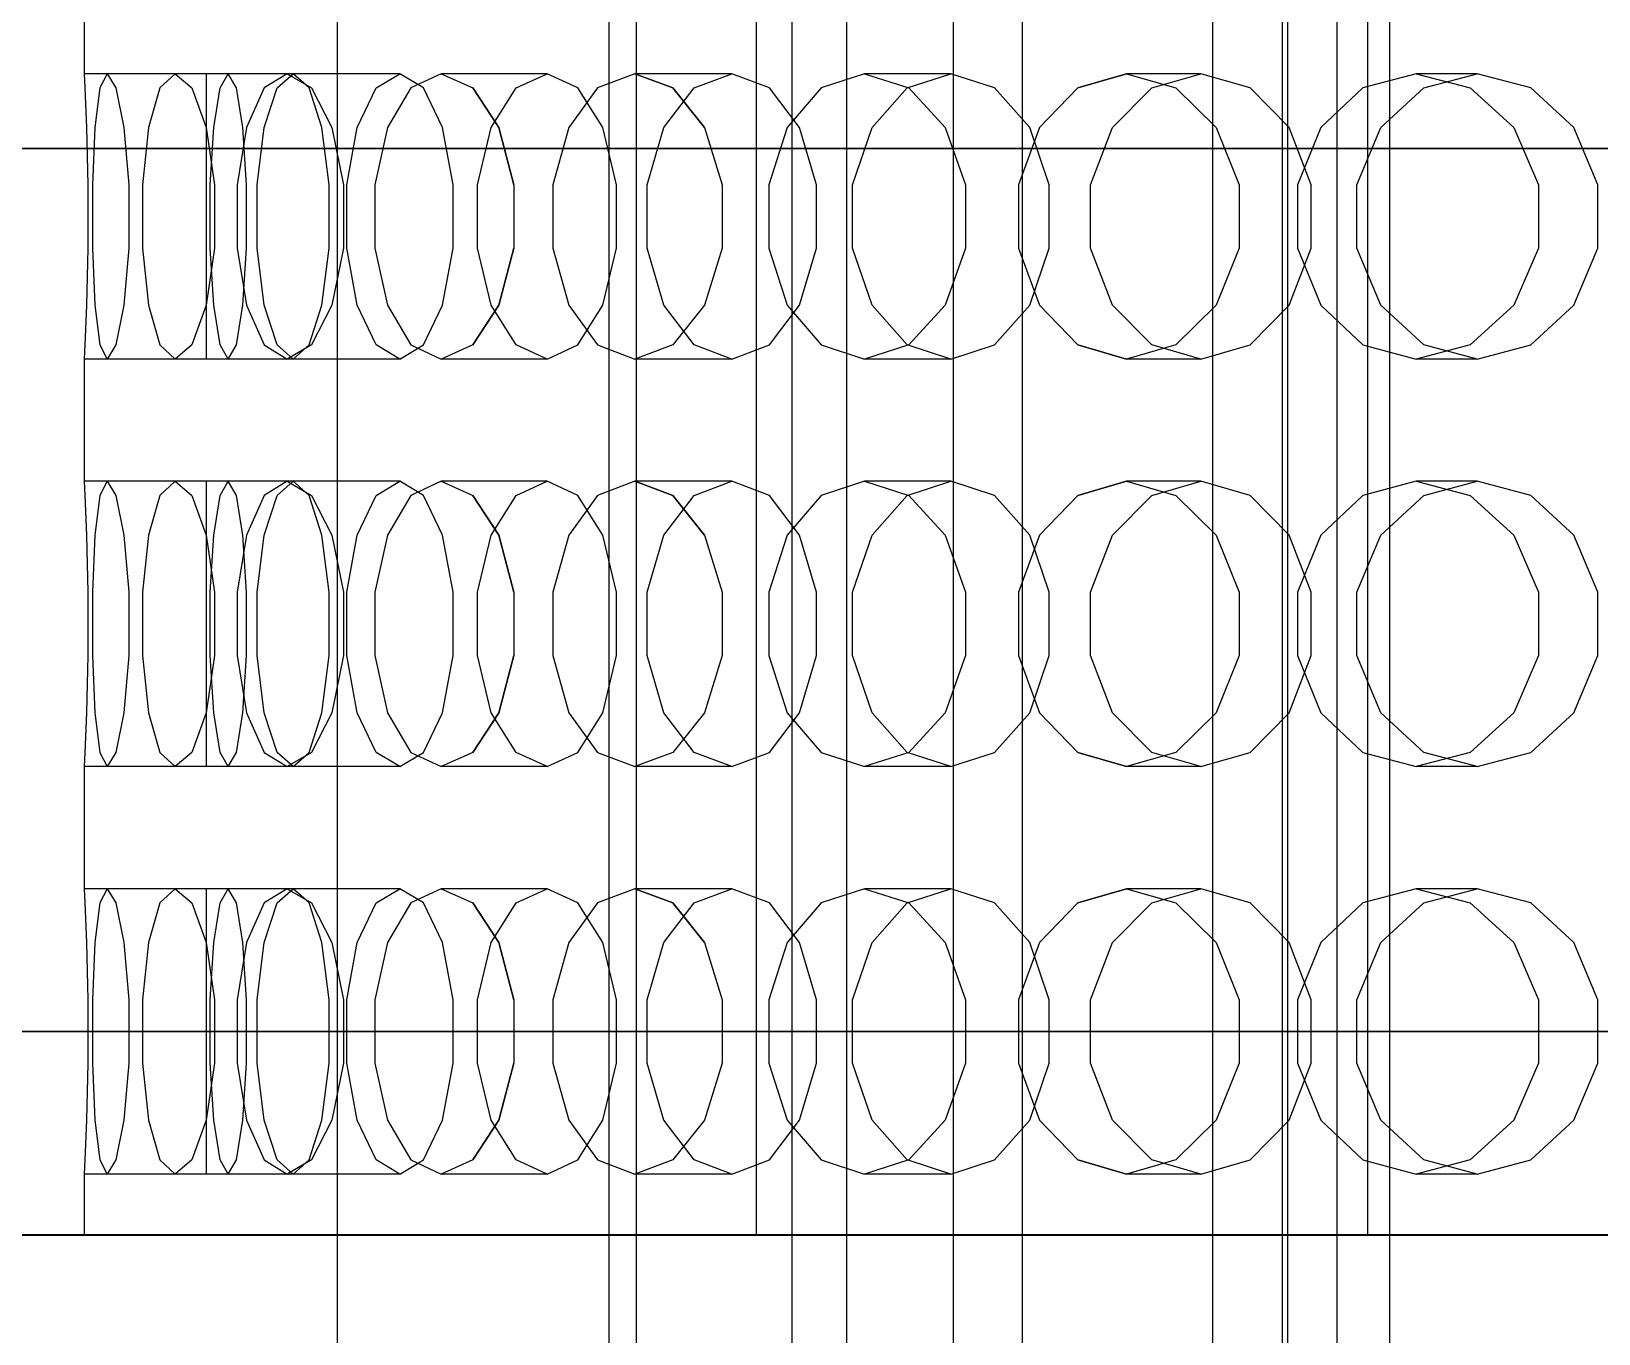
# Model space of a CAD drawing. Header units: millimetres. Extents: x -191664 to 191490, y -197311 to 10263.
# Drawn here: x 24928.1 to 25158.9, y -18174.5 to -17982.8 of the extents above; entities that cross this region are included whole.
import ezdxf

# ---------------------------------------------------------------- set-up
doc = ezdxf.new("R2010")
doc.units = ezdxf.units.MM
for name, color, linetype, lineweight in [('COTAS_INSTALACION_P', 30, 'Continuous', 0), ('COTAS_O', 1, 'Continuous', 0), ('COTAS_USUARIO', 1, 'Continuous', 0), ('superior_briquetadora', 7, 'Continuous', 0), ('superior_C02', 7, 'Continuous', 0), ('superior_C05', 7, 'Continuous', 0)]:
    doc.layers.add(name, color=color, linetype=linetype, lineweight=lineweight)
doc.dimstyles.new('PLANTA_100', dxfattribs={"dimtxt": 250, "dimasz": 150, "dimexe": 150, "dimexo": 80, "dimgap": 100, "dimtad": 1, "dimtih": 1, "dimtoh": 1, "dimdec": 1, "dimdsep": 46, "dimcen": 0.09, "dimclrd": 1, "dimclre": 1, "dimclrt": 1, "dimadec": 0, "dimazin": 0, "dimtfac": 1, "dimtdec": 4, "dimtofl": 0, "dimtmove": 0, "dimatfit": 3, "dimfxl": 1, "dimtolj": 1, "dimtzin": 0, "dimarcsym": 0})

# ---------------------------------------------------------------- blocks, each defined once
blk = doc.blocks.new('*D5')
at = {"layer": 'COTAS_INSTALACION_P', "color": 1, "lineweight": -2, "transparency": 16777216}
for p, q in [((-1000, -18080), (-1000, -25850)), ((60117.12, -18080), (60117.12, -25850)), ((-850, -25700), (59967.12, -25700))]:
    blk.add_line(p, q, dxfattribs=at)
at = {"layer": 'COTAS_INSTALACION_P', "color": 1, "transparency": 16777216}
for points in [[(-850, -25675), (-850, -25725), (-1000, -25700)], [(59967.12, -25675), (59967.12, -25725), (60117.12, -25700)]]:
    blk.add_solid(points, dxfattribs=at)
at = {"layer": 'Defpoints', "color": 0, "transparency": 16777216}
for p in [(-1000, -18000), (60117.12, -18000), (60117.12, -25700)]:
    blk.add_point(p, dxfattribs=at)
blk = doc.blocks.new('*D36')
at = {"layer": 'COTAS_O', "color": 1, "lineweight": -2, "transparency": 16777216}
for p, q in [((24708.19, -17510), (25578.19, -17510)), ((25428.19, -19330), (25428.19, -17660)), ((24708.19, -19480), (25578.19, -19480))]:
    blk.add_line(p, q, dxfattribs=at)
at = {"layer": 'COTAS_O', "color": 1, "transparency": 16777216}
for points in [[(25403.19, -17660), (25453.19, -17660), (25428.19, -17510)], [(25403.19, -19330), (25453.19, -19330), (25428.19, -19480)]]:
    blk.add_solid(points, dxfattribs=at)
at = {"layer": 'Defpoints', "color": 0, "transparency": 16777216}
for p in [(24628.19, -17510), (25428.19, -17510), (24628.19, -19480)]:
    blk.add_point(p, dxfattribs=at)
blk = doc.blocks.new('*D102')
at = {"layer": 'COTAS_USUARIO', "color": 1, "lineweight": -2, "transparency": 16777216}
for p, q in [((24128.19, -17650), (24128.19, -17500)), ((25248.19, -17800), (23978.19, -17800)), ((25248.19, -18160), (23978.19, -18160)), ((24128.19, -18310), (24128.19, -18460))]:
    blk.add_line(p, q, dxfattribs=at)
at = {"layer": 'COTAS_USUARIO', "color": 1, "transparency": 16777216}
for points in [[(24103.19, -17650), (24153.19, -17650), (24128.19, -17800)], [(24103.19, -18310), (24153.19, -18310), (24128.19, -18160)]]:
    blk.add_solid(points, dxfattribs=at)
at = {"layer": 'Defpoints', "color": 0, "transparency": 16777216}
for p in [(24128.19, -17800), (25328.19, -17800), (25328.19, -18160)]:
    blk.add_point(p, dxfattribs=at)

msp = doc.modelspace()

# ---------------------------------------------------------------- linework, layer by layer
at = {"layer": 'superior_briquetadora', "color": 9, "true_color": 0xb9c3c2}
for p, q in [((25034.94, -18160), (25034.94, -17800)), ((25124.94, -18160), (25124.94, -17800)), ((25013.19, -17805), (25013.19, -18195)), ((25017.19, -17805), (25017.19, -18195)), ((24973.19, -17816), (24973.19, -18194)), ((24935.94, -17971), (24935.94, -17989)), ((24953.94, -17989), (24935.94, -17989)), ((24935.94, -17989), (24936.04, -17991.08)), ((24939.29, -17989), (24938.21, -17991.08)), ((24957.14, -17989), (24939.29, -17989)), ((24939.29, -17989), (24940.59, -17991.08)), ((24949.3, -17989), (24947.05, -17991.08)), ((24966.69, -17989), (24949.3, -17989)), ((24949.3, -17989), (24951.76, -17991.08)), ((24953.94, -17991.08), (24953.94, -17989)), ((24955.95, -17991.08), (24957.14, -17989)), ((24958.33, -17991.08), (24957.14, -17989)), ((24965.79, -17989), (24962.41, -17991.08)), ((24964.33, -17991.08), (24966.69, -17989)), ((24982.42, -17989), (24965.79, -17989)), ((24965.79, -17989), (24969.38, -17991.08)), ((24969.05, -17991.08), (24966.69, -17989)), ((24978.94, -17991.08), (24982.42, -17989)), ((24985.91, -17991.08), (24982.42, -17989)), ((24988.49, -17989), (24984.02, -17991.08)), ((25004.08, -17989), (24988.49, -17989)), ((24988.49, -17989), (24993.14, -17991.08)), ((24999.52, -17991.08), (25004.08, -17989)), ((25008.63, -17991.08), (25004.08, -17989)), ((25016.99, -17989), (25011.53, -17991.08)), ((25031.27, -17989), (25016.99, -17989)), ((25016.99, -17989), (25022.62, -17991.08)), ((25022.62, -17991.08), (25016.99, -17989)), ((25025.73, -17991.08), (25031.27, -17989)), ((25036.82, -17991.08), (25031.27, -17989)), ((25050.82, -17989), (25044.46, -17991.08)), ((25063.55, -17989), (25050.82, -17989)), ((25050.82, -17989), (25057.34, -17991.08)), ((25057.11, -17991.08), (25063.55, -17989)), ((25069.99, -17991.08), (25063.55, -17989)), ((25089.4, -17989), (25082.23, -17991.08)), ((25082.23, -17991.08), (25089.4, -17989)), ((25100.36, -17989), (25089.4, -17989)), ((25089.4, -17989), (25096.69, -17991.08)), ((25093.13, -17991.08), (25100.36, -17989)), ((25107.59, -17991.08), (25100.36, -17989)), ((25132.06, -17989), (25124.22, -17991.08)), ((25141.06, -17989), (25132.06, -17989)), ((25132.06, -17989), (25140.01, -17991.08)), ((25133.17, -17991.08), (25141.06, -17989)), ((25148.95, -17991.08), (25141.06, -17989)), ((24936.04, -17991.08), (24936.28, -17996.91)), ((24938.21, -17991.08), (24937.49, -17996.91)), ((24940.59, -17991.08), (24941.78, -17996.91)), ((24947.05, -17991.08), (24945.38, -17996.91)), ((24951.76, -17991.08), (24953.88, -17996.91)), ((24953.94, -17996.91), (24953.94, -17991.08)), ((24955, -17996.91), (24955.95, -17991.08)), ((24959.28, -17996.91), (24958.33, -17991.08)), ((24962.41, -17991.08), (24959.83, -17996.91)), ((24962.44, -17996.91), (24964.33, -17991.08)), ((24970.94, -17996.91), (24969.05, -17991.08)), ((24969.38, -17991.08), (24972.4, -17996.91)), ((24976.14, -17996.91), (24978.94, -17991.08)), ((24984.02, -17991.08), (24980.58, -17996.91)), ((24988.71, -17996.91), (24985.91, -17991.08)), ((24993.14, -17991.08), (24996.99, -17996.91)), ((24996.99, -17996.91), (24993.14, -17991.08)), ((24995.87, -17996.91), (24999.52, -17991.08)), ((25011.53, -17991.08), (25007.27, -17996.91)), ((25012.29, -17996.91), (25008.63, -17991.08)), ((25021.28, -17996.91), (25025.73, -17991.08)), ((25027.26, -17996.91), (25022.62, -17991.08)), ((25022.62, -17991.08), (25027.26, -17996.91)), ((25041.27, -17996.91), (25036.82, -17991.08)), ((25044.46, -17991.08), (25039.46, -17996.91)), ((25051.94, -17996.91), (25057.11, -17991.08)), ((25057.34, -17991.08), (25062.68, -17996.91)), ((25075.16, -17996.91), (25069.99, -17991.08)), ((25082.23, -17991.08), (25076.58, -17996.91)), ((25076.58, -17996.91), (25082.23, -17991.08)), ((25087.33, -17996.91), (25093.13, -17991.08)), ((25096.69, -17991.08), (25102.63, -17996.91)), ((25113.38, -17996.91), (25107.59, -17991.08)), ((25124.22, -17991.08), (25118.01, -17996.91)), ((25126.84, -17996.91), (25133.17, -17991.08)), ((25140.01, -17991.08), (25146.45, -17996.91)), ((25155.28, -17996.91), (25148.95, -17991.08)), ((24936.28, -17996.91), (24936.47, -18005.33)), ((24937.49, -17996.91), (24937.15, -18005.33)), ((24941.78, -17996.91), (24942.49, -18005.33)), ((24945.38, -17996.91), (24944.52, -18005.33)), ((24953.88, -17996.91), (24955.12, -18005.33)), ((24953.94, -18005.33), (24953.94, -17996.91)), ((24954.47, -18005.33), (24955, -17996.91)), ((24959.83, -17996.91), (24958.45, -18005.33)), ((24959.81, -18005.33), (24959.28, -17996.91)), ((24961.39, -18005.33), (24962.44, -17996.91)), ((24971.99, -18005.33), (24970.94, -17996.91)), ((24972.4, -17996.91), (24974.12, -18005.33)), ((24974.59, -18005.33), (24976.14, -17996.91)), ((24980.58, -17996.91), (24978.71, -18005.33)), ((24990.26, -18005.33), (24988.71, -17996.91)), ((24993.84, -18005.33), (24995.87, -17996.91)), ((24999.19, -18005.33), (24996.99, -17996.91)), ((24996.99, -17996.91), (24999.19, -18005.33)), ((25007.27, -17996.91), (25004.95, -18005.33)), ((25014.31, -18005.33), (25012.29, -17996.91)), ((25018.81, -18005.33), (25021.28, -17996.91)), ((25027.26, -17996.91), (25029.88, -18005.33)), ((25039.46, -17996.91), (25036.73, -18005.33)), ((25043.74, -18005.33), (25041.27, -17996.91)), ((25049.07, -18005.33), (25051.94, -17996.91)), ((25062.68, -17996.91), (25065.68, -18005.33)), ((25076.58, -17996.91), (25073.48, -18005.33)), ((25078.03, -18005.33), (25075.16, -17996.91)), ((25084.11, -18005.33), (25087.33, -17996.91)), ((25102.63, -17996.91), (25105.97, -18005.33)), ((25116.6, -18005.33), (25113.38, -17996.91)), ((25118.01, -17996.91), (25114.6, -18005.33)), ((25123.33, -18005.33), (25126.84, -17996.91)), ((25146.45, -17996.91), (25150.06, -18005.33)), ((25158.79, -18005.33), (25155.28, -17996.91)), ((24936.47, -18005.33), (24936.47, -18014.67)), ((24937.15, -18005.33), (24937.15, -18014.67)), ((24942.49, -18005.33), (24942.49, -18014.67)), ((24944.52, -18005.33), (24944.52, -18014.67)), ((24953.94, -18014.67), (24953.94, -18005.33)), ((24954.47, -18014.67), (24954.47, -18005.33)), ((24955.12, -18005.33), (24955.12, -18014.67)), ((24958.45, -18005.33), (24958.45, -18014.67)), ((24959.81, -18014.67), (24959.81, -18005.33)), ((24961.39, -18014.67), (24961.39, -18005.33)), ((24971.99, -18014.67), (24971.99, -18005.33)), ((24974.12, -18005.33), (24974.12, -18014.67)), ((24974.59, -18014.67), (24974.59, -18005.33)), ((24978.71, -18005.33), (24978.71, -18014.67)), ((24990.26, -18014.67), (24990.26, -18005.33)), ((24993.84, -18014.67), (24993.84, -18005.33)), ((24999.19, -18005.33), (24999.19, -18014.67)), ((25004.95, -18005.33), (25004.95, -18014.67)), ((25014.31, -18014.67), (25014.31, -18005.33)), ((25018.81, -18014.67), (25018.81, -18005.33)), ((25029.88, -18005.33), (25029.88, -18014.67)), ((25036.73, -18005.33), (25036.73, -18014.67)), ((25043.74, -18014.67), (25043.74, -18005.33)), ((25049.07, -18014.67), (25049.07, -18005.33)), ((25065.68, -18005.33), (25065.68, -18014.67)), ((25073.48, -18005.33), (25073.48, -18014.67)), ((25078.03, -18014.67), (25078.03, -18005.33)), ((25084.11, -18014.67), (25084.11, -18005.33)), ((25105.97, -18005.33), (25105.97, -18014.67)), ((25114.6, -18005.33), (25114.6, -18014.67)), ((25116.6, -18014.67), (25116.6, -18005.33)), ((25123.33, -18014.67), (25123.33, -18005.33)), ((25150.06, -18005.33), (25150.06, -18014.67)), ((25158.79, -18014.67), (25158.79, -18005.33)), ((24936.47, -18014.67), (24936.28, -18023.09)), ((24937.15, -18014.67), (24937.49, -18023.09)), ((24942.49, -18014.67), (24941.78, -18023.09)), ((24944.52, -18014.67), (24945.38, -18023.09)), ((24955.12, -18014.67), (24953.88, -18023.09)), ((24953.94, -18023.09), (24953.94, -18014.67)), ((24955, -18023.09), (24954.47, -18014.67)), ((24958.45, -18014.67), (24959.83, -18023.09)), ((24959.28, -18023.09), (24959.81, -18014.67)), ((24962.44, -18023.09), (24961.39, -18014.67)), ((24970.94, -18023.09), (24971.99, -18014.67)), ((24974.12, -18014.67), (24972.4, -18023.09)), ((24976.14, -18023.09), (24974.59, -18014.67)), ((24978.71, -18014.67), (24980.58, -18023.09)), ((24988.71, -18023.09), (24990.26, -18014.67)), ((24995.87, -18023.09), (24993.84, -18014.67)), ((24996.99, -18023.09), (24999.19, -18014.67)), ((24999.19, -18014.67), (24996.99, -18023.09)), ((25004.95, -18014.67), (25007.27, -18023.09)), ((25012.29, -18023.09), (25014.31, -18014.67)), ((25021.28, -18023.09), (25018.81, -18014.67)), ((25029.88, -18014.67), (25027.26, -18023.09)), ((25036.73, -18014.67), (25039.46, -18023.09)), ((25041.27, -18023.09), (25043.74, -18014.67)), ((25051.94, -18023.09), (25049.07, -18014.67)), ((25065.68, -18014.67), (25062.68, -18023.09)), ((25073.48, -18014.67), (25076.58, -18023.09)), ((25075.16, -18023.09), (25078.03, -18014.67)), ((25087.33, -18023.09), (25084.11, -18014.67)), ((25105.97, -18014.67), (25102.63, -18023.09)), ((25113.38, -18023.09), (25116.6, -18014.67)), ((25114.6, -18014.67), (25118.01, -18023.09)), ((25126.84, -18023.09), (25123.33, -18014.67)), ((25150.06, -18014.67), (25146.45, -18023.09)), ((25155.28, -18023.09), (25158.79, -18014.67)), ((24936.28, -18023.09), (24936.04, -18028.92)), ((24937.49, -18023.09), (24938.21, -18028.92)), ((24941.78, -18023.09), (24940.59, -18028.92)), ((24945.38, -18023.09), (24947.05, -18028.92)), ((24953.88, -18023.09), (24951.76, -18028.92)), ((24953.94, -18028.92), (24953.94, -18023.09)), ((24955.95, -18028.92), (24955, -18023.09)), ((24958.33, -18028.92), (24959.28, -18023.09)), ((24959.83, -18023.09), (24962.41, -18028.92)), ((24964.33, -18028.92), (24962.44, -18023.09)), ((24969.05, -18028.92), (24970.94, -18023.09)), ((24972.4, -18023.09), (24969.38, -18028.92)), ((24978.94, -18028.92), (24976.14, -18023.09)), ((24980.58, -18023.09), (24984.02, -18028.92)), ((24985.91, -18028.92), (24988.71, -18023.09)), ((24996.99, -18023.09), (24993.14, -18028.92)), ((24993.14, -18028.92), (24996.99, -18023.09)), ((24999.52, -18028.92), (24995.87, -18023.09)), ((25007.27, -18023.09), (25011.53, -18028.92)), ((25008.63, -18028.92), (25012.29, -18023.09)), ((25025.73, -18028.92), (25021.28, -18023.09)), ((25027.26, -18023.09), (25022.62, -18028.92)), ((25036.82, -18028.92), (25041.27, -18023.09)), ((25039.46, -18023.09), (25044.46, -18028.92)), ((25057.11, -18028.92), (25051.94, -18023.09)), ((25062.68, -18023.09), (25057.34, -18028.92)), ((25069.99, -18028.92), (25075.16, -18023.09)), ((25076.58, -18023.09), (25082.23, -18028.92)), ((25082.23, -18028.92), (25076.58, -18023.09)), ((25093.13, -18028.92), (25087.33, -18023.09)), ((25102.63, -18023.09), (25096.69, -18028.92)), ((25107.59, -18028.92), (25113.38, -18023.09)), ((25118.01, -18023.09), (25124.22, -18028.92)), ((25133.17, -18028.92), (25126.84, -18023.09)), ((25146.45, -18023.09), (25140.01, -18028.92)), ((25148.95, -18028.92), (25155.28, -18023.09)), ((24936.04, -18028.92), (24935.94, -18031)), ((24953.94, -18031), (24935.94, -18031)), ((24935.94, -18031), (24935.94, -18049)), ((24938.21, -18028.92), (24939.29, -18031)), ((24940.59, -18028.92), (24939.29, -18031)), ((24957.14, -18031), (24939.29, -18031)), ((24947.05, -18028.92), (24949.3, -18031)), ((24951.76, -18028.92), (24949.3, -18031)), ((24966.69, -18031), (24949.3, -18031)), ((24953.94, -18031), (24953.94, -18028.92)), ((24957.14, -18031), (24955.95, -18028.92)), ((24957.14, -18031), (24958.33, -18028.92)), ((24962.41, -18028.92), (24965.79, -18031)), ((24966.69, -18031), (24964.33, -18028.92)), ((24969.38, -18028.92), (24965.79, -18031)), ((24982.42, -18031), (24965.79, -18031)), ((24966.69, -18031), (24969.05, -18028.92)), ((24982.42, -18031), (24978.94, -18028.92)), ((24982.42, -18031), (24985.91, -18028.92)), ((24984.02, -18028.92), (24988.49, -18031)), ((24993.14, -18028.92), (24988.49, -18031)), ((25004.08, -18031), (24988.49, -18031)), ((25004.08, -18031), (24999.52, -18028.92)), ((25004.08, -18031), (25008.63, -18028.92)), ((25011.53, -18028.92), (25016.99, -18031)), ((25022.62, -18028.92), (25016.99, -18031)), ((25031.27, -18031), (25016.99, -18031)), ((25031.27, -18031), (25025.73, -18028.92)), ((25031.27, -18031), (25036.82, -18028.92)), ((25044.46, -18028.92), (25050.82, -18031)), ((25057.34, -18028.92), (25050.82, -18031)), ((25063.55, -18031), (25050.82, -18031)), ((25063.55, -18031), (25057.11, -18028.92)), ((25063.55, -18031), (25069.99, -18028.92)), ((25089.4, -18031), (25082.23, -18028.92)), ((25082.23, -18028.92), (25089.4, -18031)), ((25096.69, -18028.92), (25089.4, -18031)), ((25100.36, -18031), (25089.4, -18031)), ((25100.36, -18031), (25093.13, -18028.92)), ((25100.36, -18031), (25107.59, -18028.92)), ((25124.22, -18028.92), (25132.06, -18031)), ((25140.01, -18028.92), (25132.06, -18031)), ((25141.06, -18031), (25132.06, -18031)), ((25141.06, -18031), (25133.17, -18028.92)), ((25141.06, -18031), (25148.95, -18028.92)), ((24953.94, -18049), (24935.94, -18049)), ((24935.94, -18049), (24936.04, -18051.08)), ((24939.29, -18049), (24938.21, -18051.08)), ((24957.14, -18049), (24939.29, -18049)), ((24939.29, -18049), (24940.59, -18051.08)), ((24949.3, -18049), (24947.05, -18051.08)), ((24966.69, -18049), (24949.3, -18049)), ((24949.3, -18049), (24951.76, -18051.08)), ((24953.94, -18051.08), (24953.94, -18049)), ((24955.95, -18051.08), (24957.14, -18049)), ((24958.33, -18051.08), (24957.14, -18049)), ((24965.79, -18049), (24962.41, -18051.08)), ((24964.33, -18051.08), (24966.69, -18049)), ((24982.42, -18049), (24965.79, -18049)), ((24965.79, -18049), (24969.38, -18051.08)), ((24969.05, -18051.08), (24966.69, -18049)), ((24978.94, -18051.08), (24982.42, -18049)), ((24985.91, -18051.08), (24982.42, -18049)), ((24988.49, -18049), (24984.02, -18051.08)), ((25004.08, -18049), (24988.49, -18049)), ((24988.49, -18049), (24993.14, -18051.08)), ((24999.52, -18051.08), (25004.08, -18049)), ((25008.63, -18051.08), (25004.08, -18049)), ((25016.99, -18049), (25011.53, -18051.08)), ((25031.27, -18049), (25016.99, -18049)), ((25016.99, -18049), (25022.62, -18051.08)), ((25022.62, -18051.08), (25016.99, -18049)), ((25025.73, -18051.08), (25031.27, -18049)), ((25036.82, -18051.08), (25031.27, -18049)), ((25050.82, -18049), (25044.46, -18051.08)), ((25063.55, -18049), (25050.82, -18049)), ((25050.82, -18049), (25057.34, -18051.08)), ((25057.11, -18051.08), (25063.55, -18049)), ((25069.99, -18051.08), (25063.55, -18049)), ((25089.4, -18049), (25082.23, -18051.08)), ((25082.23, -18051.08), (25089.4, -18049)), ((25100.36, -18049), (25089.4, -18049)), ((25089.4, -18049), (25096.69, -18051.08)), ((25093.13, -18051.08), (25100.36, -18049)), ((25107.59, -18051.08), (25100.36, -18049)), ((25132.06, -18049), (25124.22, -18051.08)), ((25141.06, -18049), (25132.06, -18049)), ((25132.06, -18049), (25140.01, -18051.08)), ((25133.17, -18051.08), (25141.06, -18049)), ((25148.95, -18051.08), (25141.06, -18049)), ((24936.04, -18051.08), (24936.28, -18056.91)), ((24938.21, -18051.08), (24937.49, -18056.91)), ((24940.59, -18051.08), (24941.78, -18056.91)), ((24947.05, -18051.08), (24945.38, -18056.91)), ((24951.76, -18051.08), (24953.88, -18056.91)), ((24953.94, -18056.91), (24953.94, -18051.08)), ((24955, -18056.91), (24955.95, -18051.08)), ((24959.28, -18056.91), (24958.33, -18051.08)), ((24962.41, -18051.08), (24959.83, -18056.91)), ((24962.44, -18056.91), (24964.33, -18051.08)), ((24970.94, -18056.91), (24969.05, -18051.08)), ((24969.38, -18051.08), (24972.4, -18056.91)), ((24976.14, -18056.91), (24978.94, -18051.08)), ((24984.02, -18051.08), (24980.58, -18056.91)), ((24988.71, -18056.91), (24985.91, -18051.08)), ((24993.14, -18051.08), (24996.99, -18056.91)), ((24996.99, -18056.91), (24993.14, -18051.08)), ((24995.87, -18056.91), (24999.52, -18051.08)), ((25011.53, -18051.08), (25007.27, -18056.91)), ((25012.29, -18056.91), (25008.63, -18051.08)), ((25021.28, -18056.91), (25025.73, -18051.08)), ((25027.26, -18056.91), (25022.62, -18051.08)), ((25022.62, -18051.08), (25027.26, -18056.91)), ((25041.27, -18056.91), (25036.82, -18051.08)), ((25044.46, -18051.08), (25039.46, -18056.91)), ((25051.94, -18056.91), (25057.11, -18051.08)), ((25057.34, -18051.08), (25062.68, -18056.91)), ((25075.16, -18056.91), (25069.99, -18051.08)), ((25082.23, -18051.08), (25076.58, -18056.91)), ((25076.58, -18056.91), (25082.23, -18051.08)), ((25087.33, -18056.91), (25093.13, -18051.08)), ((25096.69, -18051.08), (25102.63, -18056.91)), ((25113.38, -18056.91), (25107.59, -18051.08)), ((25124.22, -18051.08), (25118.01, -18056.91)), ((25126.84, -18056.91), (25133.17, -18051.08)), ((25140.01, -18051.08), (25146.45, -18056.91)), ((25155.28, -18056.91), (25148.95, -18051.08)), ((24936.28, -18056.91), (24936.47, -18065.33)), ((24937.49, -18056.91), (24937.15, -18065.33)), ((24941.78, -18056.91), (24942.49, -18065.33)), ((24945.38, -18056.91), (24944.52, -18065.33)), ((24953.88, -18056.91), (24955.12, -18065.33)), ((24953.94, -18065.33), (24953.94, -18056.91)), ((24954.47, -18065.33), (24955, -18056.91)), ((24959.83, -18056.91), (24958.45, -18065.33)), ((24959.81, -18065.33), (24959.28, -18056.91)), ((24961.39, -18065.33), (24962.44, -18056.91)), ((24971.99, -18065.33), (24970.94, -18056.91)), ((24972.4, -18056.91), (24974.12, -18065.33)), ((24974.59, -18065.33), (24976.14, -18056.91)), ((24980.58, -18056.91), (24978.71, -18065.33)), ((24990.26, -18065.33), (24988.71, -18056.91)), ((24993.84, -18065.33), (24995.87, -18056.91)), ((24999.19, -18065.33), (24996.99, -18056.91)), ((24996.99, -18056.91), (24999.19, -18065.33)), ((25007.27, -18056.91), (25004.95, -18065.33)), ((25014.31, -18065.33), (25012.29, -18056.91)), ((25018.81, -18065.33), (25021.28, -18056.91)), ((25027.26, -18056.91), (25029.88, -18065.33)), ((25039.46, -18056.91), (25036.73, -18065.33)), ((25043.74, -18065.33), (25041.27, -18056.91)), ((25049.07, -18065.33), (25051.94, -18056.91)), ((25062.68, -18056.91), (25065.68, -18065.33)), ((25076.58, -18056.91), (25073.48, -18065.33)), ((25078.03, -18065.33), (25075.16, -18056.91)), ((25084.11, -18065.33), (25087.33, -18056.91)), ((25102.63, -18056.91), (25105.97, -18065.33)), ((25116.6, -18065.33), (25113.38, -18056.91)), ((25118.01, -18056.91), (25114.6, -18065.33)), ((25123.33, -18065.33), (25126.84, -18056.91)), ((25146.45, -18056.91), (25150.06, -18065.33)), ((25158.79, -18065.33), (25155.28, -18056.91)), ((24936.47, -18065.33), (24936.47, -18074.67)), ((24937.15, -18065.33), (24937.15, -18074.67)), ((24942.49, -18065.33), (24942.49, -18074.67)), ((24944.52, -18065.33), (24944.52, -18074.67)), ((24953.94, -18074.67), (24953.94, -18065.33)), ((24954.47, -18074.67), (24954.47, -18065.33)), ((24955.12, -18065.33), (24955.12, -18074.67)), ((24958.45, -18065.33), (24958.45, -18074.67)), ((24959.81, -18074.67), (24959.81, -18065.33)), ((24961.39, -18074.67), (24961.39, -18065.33)), ((24971.99, -18074.67), (24971.99, -18065.33)), ((24974.12, -18065.33), (24974.12, -18074.67)), ((24974.59, -18074.67), (24974.59, -18065.33)), ((24978.71, -18065.33), (24978.71, -18074.67)), ((24990.26, -18074.67), (24990.26, -18065.33)), ((24993.84, -18074.67), (24993.84, -18065.33)), ((24999.19, -18065.33), (24999.19, -18074.67)), ((25004.95, -18065.33), (25004.95, -18074.67)), ((25014.31, -18074.67), (25014.31, -18065.33)), ((25018.81, -18074.67), (25018.81, -18065.33)), ((25029.88, -18065.33), (25029.88, -18074.67)), ((25036.73, -18065.33), (25036.73, -18074.67)), ((25043.74, -18074.67), (25043.74, -18065.33)), ((25049.07, -18074.67), (25049.07, -18065.33)), ((25065.68, -18065.33), (25065.68, -18074.67)), ((25073.48, -18065.33), (25073.48, -18074.67)), ((25078.03, -18074.67), (25078.03, -18065.33)), ((25084.11, -18074.67), (25084.11, -18065.33)), ((25105.97, -18065.33), (25105.97, -18074.67)), ((25114.6, -18065.33), (25114.6, -18074.67)), ((25116.6, -18074.67), (25116.6, -18065.33)), ((25123.33, -18074.67), (25123.33, -18065.33)), ((25150.06, -18065.33), (25150.06, -18074.67)), ((25158.79, -18074.67), (25158.79, -18065.33)), ((24936.47, -18074.67), (24936.28, -18083.09)), ((24937.15, -18074.67), (24937.49, -18083.09)), ((24942.49, -18074.67), (24941.78, -18083.09)), ((24944.52, -18074.67), (24945.38, -18083.09)), ((24955.12, -18074.67), (24953.88, -18083.09)), ((24953.94, -18083.09), (24953.94, -18074.67)), ((24955, -18083.09), (24954.47, -18074.67)), ((24958.45, -18074.67), (24959.83, -18083.09)), ((24959.28, -18083.09), (24959.81, -18074.67)), ((24962.44, -18083.09), (24961.39, -18074.67)), ((24970.94, -18083.09), (24971.99, -18074.67)), ((24974.12, -18074.67), (24972.4, -18083.09)), ((24976.14, -18083.09), (24974.59, -18074.67)), ((24978.71, -18074.67), (24980.58, -18083.09)), ((24988.71, -18083.09), (24990.26, -18074.67)), ((24995.87, -18083.09), (24993.84, -18074.67)), ((24996.99, -18083.09), (24999.19, -18074.67)), ((24999.19, -18074.67), (24996.99, -18083.09)), ((25004.95, -18074.67), (25007.27, -18083.09)), ((25012.29, -18083.09), (25014.31, -18074.67)), ((25021.28, -18083.09), (25018.81, -18074.67)), ((25029.88, -18074.67), (25027.26, -18083.09)), ((25036.73, -18074.67), (25039.46, -18083.09)), ((25041.27, -18083.09), (25043.74, -18074.67)), ((25051.94, -18083.09), (25049.07, -18074.67)), ((25065.68, -18074.67), (25062.68, -18083.09)), ((25073.48, -18074.67), (25076.58, -18083.09)), ((25075.16, -18083.09), (25078.03, -18074.67)), ((25087.33, -18083.09), (25084.11, -18074.67)), ((25105.97, -18074.67), (25102.63, -18083.09)), ((25113.38, -18083.09), (25116.6, -18074.67)), ((25114.6, -18074.67), (25118.01, -18083.09)), ((25126.84, -18083.09), (25123.33, -18074.67)), ((25150.06, -18074.67), (25146.45, -18083.09)), ((25155.28, -18083.09), (25158.79, -18074.67)), ((24936.28, -18083.09), (24936.04, -18088.92)), ((24937.49, -18083.09), (24938.21, -18088.92)), ((24941.78, -18083.09), (24940.59, -18088.92)), ((24945.38, -18083.09), (24947.05, -18088.92)), ((24953.88, -18083.09), (24951.76, -18088.92)), ((24953.94, -18088.92), (24953.94, -18083.09)), ((24955.95, -18088.92), (24955, -18083.09)), ((24958.33, -18088.92), (24959.28, -18083.09)), ((24959.83, -18083.09), (24962.41, -18088.92)), ((24964.33, -18088.92), (24962.44, -18083.09)), ((24969.05, -18088.92), (24970.94, -18083.09)), ((24972.4, -18083.09), (24969.38, -18088.92)), ((24978.94, -18088.92), (24976.14, -18083.09)), ((24980.58, -18083.09), (24984.02, -18088.92)), ((24985.91, -18088.92), (24988.71, -18083.09)), ((24996.99, -18083.09), (24993.14, -18088.92)), ((24993.14, -18088.92), (24996.99, -18083.09)), ((24999.52, -18088.92), (24995.87, -18083.09)), ((25007.27, -18083.09), (25011.53, -18088.92)), ((25008.63, -18088.92), (25012.29, -18083.09)), ((25025.73, -18088.92), (25021.28, -18083.09)), ((25027.26, -18083.09), (25022.62, -18088.92)), ((25036.82, -18088.92), (25041.27, -18083.09)), ((25039.46, -18083.09), (25044.46, -18088.92)), ((25057.11, -18088.92), (25051.94, -18083.09)), ((25062.68, -18083.09), (25057.34, -18088.92)), ((25069.99, -18088.92), (25075.16, -18083.09)), ((25076.58, -18083.09), (25082.23, -18088.92)), ((25082.23, -18088.92), (25076.58, -18083.09)), ((25093.13, -18088.92), (25087.33, -18083.09)), ((25102.63, -18083.09), (25096.69, -18088.92)), ((25107.59, -18088.92), (25113.38, -18083.09)), ((25118.01, -18083.09), (25124.22, -18088.92)), ((25133.17, -18088.92), (25126.84, -18083.09)), ((25146.45, -18083.09), (25140.01, -18088.92)), ((25148.95, -18088.92), (25155.28, -18083.09)), ((24936.04, -18088.92), (24935.94, -18091)), ((24953.94, -18091), (24935.94, -18091)), ((24935.94, -18091), (24935.94, -18109)), ((24938.21, -18088.92), (24939.29, -18091)), ((24940.59, -18088.92), (24939.29, -18091)), ((24957.14, -18091), (24939.29, -18091)), ((24947.05, -18088.92), (24949.3, -18091)), ((24951.76, -18088.92), (24949.3, -18091)), ((24966.69, -18091), (24949.3, -18091)), ((24953.94, -18091), (24953.94, -18088.92)), ((24957.14, -18091), (24955.95, -18088.92)), ((24957.14, -18091), (24958.33, -18088.92)), ((24962.41, -18088.92), (24965.79, -18091)), ((24966.69, -18091), (24964.33, -18088.92)), ((24969.38, -18088.92), (24965.79, -18091)), ((24982.42, -18091), (24965.79, -18091)), ((24966.69, -18091), (24969.05, -18088.92)), ((24982.42, -18091), (24978.94, -18088.92)), ((24982.42, -18091), (24985.91, -18088.92)), ((24984.02, -18088.92), (24988.49, -18091)), ((24993.14, -18088.92), (24988.49, -18091)), ((25004.08, -18091), (24988.49, -18091)), ((25004.08, -18091), (24999.52, -18088.92)), ((25004.08, -18091), (25008.63, -18088.92)), ((25011.53, -18088.92), (25016.99, -18091)), ((25022.62, -18088.92), (25016.99, -18091)), ((25031.27, -18091), (25016.99, -18091)), ((25031.27, -18091), (25025.73, -18088.92)), ((25031.27, -18091), (25036.82, -18088.92)), ((25044.46, -18088.92), (25050.82, -18091)), ((25057.34, -18088.92), (25050.82, -18091)), ((25063.55, -18091), (25050.82, -18091)), ((25063.55, -18091), (25057.11, -18088.92)), ((25063.55, -18091), (25069.99, -18088.92)), ((25089.4, -18091), (25082.23, -18088.92)), ((25082.23, -18088.92), (25089.4, -18091)), ((25096.69, -18088.92), (25089.4, -18091)), ((25100.36, -18091), (25089.4, -18091)), ((25100.36, -18091), (25093.13, -18088.92)), ((25100.36, -18091), (25107.59, -18088.92)), ((25124.22, -18088.92), (25132.06, -18091)), ((25140.01, -18088.92), (25132.06, -18091)), ((25141.06, -18091), (25132.06, -18091)), ((25141.06, -18091), (25133.17, -18088.92)), ((25141.06, -18091), (25148.95, -18088.92)), ((24953.94, -18109), (24935.94, -18109)), ((24935.94, -18109), (24936.04, -18111.08)), ((24939.29, -18109), (24938.21, -18111.08)), ((24957.14, -18109), (24939.29, -18109)), ((24939.29, -18109), (24940.59, -18111.08)), ((24949.3, -18109), (24947.05, -18111.08)), ((24966.69, -18109), (24949.3, -18109)), ((24949.3, -18109), (24951.76, -18111.08)), ((24953.94, -18111.08), (24953.94, -18109)), ((24955.95, -18111.08), (24957.14, -18109)), ((24958.33, -18111.08), (24957.14, -18109)), ((24965.79, -18109), (24962.41, -18111.08)), ((24964.33, -18111.08), (24966.69, -18109)), ((24982.42, -18109), (24965.79, -18109)), ((24965.79, -18109), (24969.38, -18111.08)), ((24969.05, -18111.08), (24966.69, -18109)), ((24978.94, -18111.08), (24982.42, -18109)), ((24985.91, -18111.08), (24982.42, -18109)), ((24988.49, -18109), (24984.02, -18111.08)), ((25004.08, -18109), (24988.49, -18109)), ((24988.49, -18109), (24993.14, -18111.08)), ((24999.52, -18111.08), (25004.08, -18109)), ((25008.63, -18111.08), (25004.08, -18109)), ((25016.99, -18109), (25011.53, -18111.08)), ((25031.27, -18109), (25016.99, -18109)), ((25016.99, -18109), (25022.62, -18111.08)), ((25022.62, -18111.08), (25016.99, -18109)), ((25025.73, -18111.08), (25031.27, -18109)), ((25036.82, -18111.08), (25031.27, -18109)), ((25050.82, -18109), (25044.46, -18111.08)), ((25063.55, -18109), (25050.82, -18109)), ((25050.82, -18109), (25057.34, -18111.08)), ((25057.11, -18111.08), (25063.55, -18109)), ((25069.99, -18111.08), (25063.55, -18109)), ((25089.4, -18109), (25082.23, -18111.08)), ((25082.23, -18111.08), (25089.4, -18109)), ((25100.36, -18109), (25089.4, -18109)), ((25089.4, -18109), (25096.69, -18111.08)), ((25093.13, -18111.08), (25100.36, -18109)), ((25107.59, -18111.08), (25100.36, -18109)), ((25132.06, -18109), (25124.22, -18111.08)), ((25141.06, -18109), (25132.06, -18109)), ((25132.06, -18109), (25140.01, -18111.08)), ((25133.17, -18111.08), (25141.06, -18109)), ((25148.95, -18111.08), (25141.06, -18109)), ((24936.04, -18111.08), (24936.28, -18116.91)), ((24938.21, -18111.08), (24937.49, -18116.91)), ((24940.59, -18111.08), (24941.78, -18116.91)), ((24947.05, -18111.08), (24945.38, -18116.91)), ((24951.76, -18111.08), (24953.88, -18116.91)), ((24953.94, -18116.91), (24953.94, -18111.08)), ((24955, -18116.91), (24955.95, -18111.08)), ((24959.28, -18116.91), (24958.33, -18111.08)), ((24962.41, -18111.08), (24959.83, -18116.91)), ((24962.44, -18116.91), (24964.33, -18111.08)), ((24970.94, -18116.91), (24969.05, -18111.08)), ((24969.38, -18111.08), (24972.4, -18116.91)), ((24976.14, -18116.91), (24978.94, -18111.08)), ((24984.02, -18111.08), (24980.58, -18116.91)), ((24988.71, -18116.91), (24985.91, -18111.08)), ((24993.14, -18111.08), (24996.99, -18116.91)), ((24996.99, -18116.91), (24993.14, -18111.08)), ((24995.87, -18116.91), (24999.52, -18111.08)), ((25011.53, -18111.08), (25007.27, -18116.91)), ((25012.29, -18116.91), (25008.63, -18111.08)), ((25021.28, -18116.91), (25025.73, -18111.08)), ((25027.26, -18116.91), (25022.62, -18111.08)), ((25022.62, -18111.08), (25027.26, -18116.91)), ((25041.27, -18116.91), (25036.82, -18111.08)), ((25044.46, -18111.08), (25039.46, -18116.91)), ((25051.94, -18116.91), (25057.11, -18111.08)), ((25057.34, -18111.08), (25062.68, -18116.91)), ((25075.16, -18116.91), (25069.99, -18111.08)), ((25082.23, -18111.08), (25076.58, -18116.91)), ((25076.58, -18116.91), (25082.23, -18111.08)), ((25087.33, -18116.91), (25093.13, -18111.08)), ((25096.69, -18111.08), (25102.63, -18116.91)), ((25113.38, -18116.91), (25107.59, -18111.08)), ((25124.22, -18111.08), (25118.01, -18116.91)), ((25126.84, -18116.91), (25133.17, -18111.08)), ((25140.01, -18111.08), (25146.45, -18116.91)), ((25155.28, -18116.91), (25148.95, -18111.08)), ((24936.28, -18116.91), (24936.47, -18125.33)), ((24937.49, -18116.91), (24937.15, -18125.33)), ((24941.78, -18116.91), (24942.49, -18125.33)), ((24945.38, -18116.91), (24944.52, -18125.33)), ((24953.88, -18116.91), (24955.12, -18125.33)), ((24953.94, -18125.33), (24953.94, -18116.91)), ((24954.47, -18125.33), (24955, -18116.91)), ((24959.83, -18116.91), (24958.45, -18125.33)), ((24959.81, -18125.33), (24959.28, -18116.91)), ((24961.39, -18125.33), (24962.44, -18116.91)), ((24971.99, -18125.33), (24970.94, -18116.91)), ((24972.4, -18116.91), (24974.12, -18125.33)), ((24974.59, -18125.33), (24976.14, -18116.91)), ((24980.58, -18116.91), (24978.71, -18125.33)), ((24990.26, -18125.33), (24988.71, -18116.91)), ((24993.84, -18125.33), (24995.87, -18116.91)), ((24999.19, -18125.33), (24996.99, -18116.91)), ((24996.99, -18116.91), (24999.19, -18125.33)), ((25007.27, -18116.91), (25004.95, -18125.33)), ((25014.31, -18125.33), (25012.29, -18116.91)), ((25018.81, -18125.33), (25021.28, -18116.91)), ((25027.26, -18116.91), (25029.88, -18125.33)), ((25039.46, -18116.91), (25036.73, -18125.33)), ((25043.74, -18125.33), (25041.27, -18116.91)), ((25049.07, -18125.33), (25051.94, -18116.91)), ((25062.68, -18116.91), (25065.68, -18125.33)), ((25076.58, -18116.91), (25073.48, -18125.33)), ((25078.03, -18125.33), (25075.16, -18116.91)), ((25084.11, -18125.33), (25087.33, -18116.91)), ((25102.63, -18116.91), (25105.97, -18125.33)), ((25116.6, -18125.33), (25113.38, -18116.91)), ((25118.01, -18116.91), (25114.6, -18125.33)), ((25123.33, -18125.33), (25126.84, -18116.91)), ((25146.45, -18116.91), (25150.06, -18125.33)), ((25158.79, -18125.33), (25155.28, -18116.91)), ((24936.47, -18125.33), (24936.47, -18134.67)), ((24937.15, -18125.33), (24937.15, -18134.67)), ((24942.49, -18125.33), (24942.49, -18134.67)), ((24944.52, -18125.33), (24944.52, -18134.67)), ((24953.94, -18134.67), (24953.94, -18125.33)), ((24954.47, -18134.67), (24954.47, -18125.33)), ((24955.12, -18125.33), (24955.12, -18134.67)), ((24958.45, -18125.33), (24958.45, -18134.67)), ((24959.81, -18134.67), (24959.81, -18125.33)), ((24961.39, -18134.67), (24961.39, -18125.33)), ((24971.99, -18134.67), (24971.99, -18125.33)), ((24974.12, -18125.33), (24974.12, -18134.67)), ((24974.59, -18134.67), (24974.59, -18125.33)), ((24978.71, -18125.33), (24978.71, -18134.67)), ((24990.26, -18134.67), (24990.26, -18125.33)), ((24993.84, -18134.67), (24993.84, -18125.33)), ((24999.19, -18125.33), (24999.19, -18134.67)), ((25004.95, -18125.33), (25004.95, -18134.67)), ((25014.31, -18134.67), (25014.31, -18125.33)), ((25018.81, -18134.67), (25018.81, -18125.33)), ((25029.88, -18125.33), (25029.88, -18134.67)), ((25036.73, -18125.33), (25036.73, -18134.67)), ((25043.74, -18134.67), (25043.74, -18125.33)), ((25049.07, -18134.67), (25049.07, -18125.33)), ((25065.68, -18125.33), (25065.68, -18134.67)), ((25073.48, -18125.33), (25073.48, -18134.67)), ((25078.03, -18134.67), (25078.03, -18125.33)), ((25084.11, -18134.67), (25084.11, -18125.33)), ((25105.97, -18125.33), (25105.97, -18134.67)), ((25114.6, -18125.33), (25114.6, -18134.67)), ((25116.6, -18134.67), (25116.6, -18125.33)), ((25123.33, -18134.67), (25123.33, -18125.33)), ((25150.06, -18125.33), (25150.06, -18134.67)), ((25158.79, -18134.67), (25158.79, -18125.33)), ((24936.47, -18134.67), (24936.28, -18143.09)), ((24937.15, -18134.67), (24937.49, -18143.09)), ((24942.49, -18134.67), (24941.78, -18143.09)), ((24944.52, -18134.67), (24945.38, -18143.09)), ((24955.12, -18134.67), (24953.88, -18143.09)), ((24953.94, -18143.09), (24953.94, -18134.67)), ((24955, -18143.09), (24954.47, -18134.67)), ((24958.45, -18134.67), (24959.83, -18143.09)), ((24959.28, -18143.09), (24959.81, -18134.67)), ((24962.44, -18143.09), (24961.39, -18134.67)), ((24970.94, -18143.09), (24971.99, -18134.67)), ((24974.12, -18134.67), (24972.4, -18143.09)), ((24976.14, -18143.09), (24974.59, -18134.67)), ((24978.71, -18134.67), (24980.58, -18143.09)), ((24988.71, -18143.09), (24990.26, -18134.67)), ((24995.87, -18143.09), (24993.84, -18134.67)), ((24996.99, -18143.09), (24999.19, -18134.67)), ((24999.19, -18134.67), (24996.99, -18143.09)), ((25004.95, -18134.67), (25007.27, -18143.09)), ((25012.29, -18143.09), (25014.31, -18134.67)), ((25021.28, -18143.09), (25018.81, -18134.67)), ((25029.88, -18134.67), (25027.26, -18143.09)), ((25036.73, -18134.67), (25039.46, -18143.09)), ((25041.27, -18143.09), (25043.74, -18134.67)), ((25051.94, -18143.09), (25049.07, -18134.67)), ((25065.68, -18134.67), (25062.68, -18143.09)), ((25073.48, -18134.67), (25076.58, -18143.09)), ((25075.16, -18143.09), (25078.03, -18134.67)), ((25087.33, -18143.09), (25084.11, -18134.67)), ((25105.97, -18134.67), (25102.63, -18143.09)), ((25113.38, -18143.09), (25116.6, -18134.67)), ((25114.6, -18134.67), (25118.01, -18143.09)), ((25126.84, -18143.09), (25123.33, -18134.67)), ((25150.06, -18134.67), (25146.45, -18143.09)), ((25155.28, -18143.09), (25158.79, -18134.67)), ((24936.28, -18143.09), (24936.04, -18148.92)), ((24937.49, -18143.09), (24938.21, -18148.92)), ((24941.78, -18143.09), (24940.59, -18148.92)), ((24945.38, -18143.09), (24947.05, -18148.92)), ((24953.88, -18143.09), (24951.76, -18148.92)), ((24953.94, -18148.92), (24953.94, -18143.09)), ((24955.95, -18148.92), (24955, -18143.09)), ((24958.33, -18148.92), (24959.28, -18143.09)), ((24959.83, -18143.09), (24962.41, -18148.92)), ((24964.33, -18148.92), (24962.44, -18143.09)), ((24969.05, -18148.92), (24970.94, -18143.09)), ((24972.4, -18143.09), (24969.38, -18148.92)), ((24978.94, -18148.92), (24976.14, -18143.09)), ((24980.58, -18143.09), (24984.02, -18148.92)), ((24985.91, -18148.92), (24988.71, -18143.09)), ((24996.99, -18143.09), (24993.14, -18148.92)), ((24993.14, -18148.92), (24996.99, -18143.09)), ((24999.52, -18148.92), (24995.87, -18143.09)), ((25007.27, -18143.09), (25011.53, -18148.92)), ((25008.63, -18148.92), (25012.29, -18143.09)), ((25025.73, -18148.92), (25021.28, -18143.09)), ((25027.26, -18143.09), (25022.62, -18148.92)), ((25036.82, -18148.92), (25041.27, -18143.09)), ((25039.46, -18143.09), (25044.46, -18148.92)), ((25057.11, -18148.92), (25051.94, -18143.09)), ((25062.68, -18143.09), (25057.34, -18148.92)), ((25069.99, -18148.92), (25075.16, -18143.09)), ((25076.58, -18143.09), (25082.23, -18148.92)), ((25082.23, -18148.92), (25076.58, -18143.09)), ((25093.13, -18148.92), (25087.33, -18143.09)), ((25102.63, -18143.09), (25096.69, -18148.92)), ((25107.59, -18148.92), (25113.38, -18143.09)), ((25118.01, -18143.09), (25124.22, -18148.92)), ((25133.17, -18148.92), (25126.84, -18143.09)), ((25146.45, -18143.09), (25140.01, -18148.92)), ((25148.95, -18148.92), (25155.28, -18143.09)), ((24936.04, -18148.92), (24935.94, -18151)), ((24953.94, -18151), (24935.94, -18151)), ((24935.94, -18151), (24935.94, -18160)), ((24938.21, -18148.92), (24939.29, -18151)), ((24940.59, -18148.92), (24939.29, -18151)), ((24957.14, -18151), (24939.29, -18151)), ((24947.05, -18148.92), (24949.3, -18151)), ((24951.76, -18148.92), (24949.3, -18151)), ((24966.69, -18151), (24949.3, -18151)), ((24953.94, -18151), (24953.94, -18148.92)), ((24957.14, -18151), (24955.95, -18148.92)), ((24957.14, -18151), (24958.33, -18148.92)), ((24962.41, -18148.92), (24965.79, -18151)), ((24966.69, -18151), (24964.33, -18148.92)), ((24969.38, -18148.92), (24965.79, -18151)), ((24982.42, -18151), (24965.79, -18151)), ((24966.69, -18151), (24969.05, -18148.92)), ((24982.42, -18151), (24978.94, -18148.92)), ((24982.42, -18151), (24985.91, -18148.92)), ((24984.02, -18148.92), (24988.49, -18151)), ((24993.14, -18148.92), (24988.49, -18151)), ((25004.08, -18151), (24988.49, -18151)), ((25004.08, -18151), (24999.52, -18148.92)), ((25004.08, -18151), (25008.63, -18148.92)), ((25011.53, -18148.92), (25016.99, -18151)), ((25022.62, -18148.92), (25016.99, -18151)), ((25031.27, -18151), (25016.99, -18151)), ((25031.27, -18151), (25025.73, -18148.92)), ((25031.27, -18151), (25036.82, -18148.92)), ((25044.46, -18148.92), (25050.82, -18151)), ((25057.34, -18148.92), (25050.82, -18151)), ((25063.55, -18151), (25050.82, -18151)), ((25063.55, -18151), (25057.11, -18148.92)), ((25063.55, -18151), (25069.99, -18148.92)), ((25089.4, -18151), (25082.23, -18148.92)), ((25082.23, -18148.92), (25089.4, -18151)), ((25096.69, -18148.92), (25089.4, -18151)), ((25100.36, -18151), (25089.4, -18151)), ((25100.36, -18151), (25093.13, -18148.92)), ((25100.36, -18151), (25107.59, -18148.92)), ((25124.22, -18148.92), (25132.06, -18151)), ((25140.01, -18148.92), (25132.06, -18151)), ((25141.06, -18151), (25132.06, -18151)), ((25141.06, -18151), (25133.17, -18148.92)), ((25141.06, -18151), (25148.95, -18148.92)), ((24935.94, -18160), (24936.44, -18160)), ((24936.44, -18160), (24937.95, -18160)), ((24937.95, -18160), (24940.46, -18160)), ((24940.46, -18160), (24943.97, -18160)), ((24943.97, -18160), (24948.46, -18160)), ((24948.46, -18160), (24953.93, -18160)), ((24953.93, -18160), (24960.35, -18160)), ((24960.35, -18160), (24967.73, -18160)), ((24967.73, -18160), (24976.02, -18160)), ((24976.02, -18160), (24985.22, -18160)), ((24985.22, -18160), (24995.31, -18160)), ((24995.31, -18160), (25006.24, -18160)), ((25006.24, -18160), (25018, -18160)), ((25018, -18160), (25030.56, -18160)), ((25030.56, -18160), (25043.89, -18160)), ((25038.36, -18160), (25034.94, -18160)), ((25048.12, -18160), (25038.36, -18160)), ((25043.89, -18160), (25057.94, -18160)), ((25062.72, -18160), (25048.12, -18160)), ((25057.94, -18160), (25072.69, -18160)), ((25079.94, -18160), (25062.72, -18160)), ((25072.69, -18160), (25088.09, -18160)), ((25097.16, -18160), (25079.94, -18160)), ((25088.09, -18160), (25104.11, -18160)), ((25111.76, -18160), (25097.16, -18160)), ((25104.11, -18160), (25120.7, -18160)), ((25121.51, -18160), (25111.76, -18160)), ((25120.7, -18160), (25137.83, -18160)), ((25124.94, -18160), (25121.51, -18160)), ((25137.83, -18160), (25155.44, -18160)), ((25155.44, -18160), (25173.5, -18160))]:
    msp.add_line(p, q, dxfattribs=at)
at = {"layer": 'superior_C02', "color": 139, "true_color": 0x354b57}
for p, q in [((25063.86, -17550), (25063.86, -18450)), ((25074.09, -18450), (25074.09, -17550)), ((25102.11, -18450), (25102.11, -17550)), ((25112.34, -17550), (25112.34, -18450))]:
    msp.add_line(p, q, dxfattribs=at)
at = {"layer": 'superior_C02', "color": 9, "true_color": 0xb5c3c9}
for p, q in [((25113.11, -17700), (25113.11, -18300)), ((25120.42, -18300), (25120.42, -17700))]:
    msp.add_line(p, q, dxfattribs=at)
at = {"layer": 'superior_C02', "color": 139, "true_color": 0x345e4e}
for p, q in [((24629.27, -18000), (25304.13, -18000)), ((25305.87, -18000), (24631.01, -18000)), ((24629.27, -18130), (25304.13, -18130)), ((25305.87, -18130), (24631.01, -18130))]:
    msp.add_line(p, q, dxfattribs=at)
at = {"layer": 'superior_C05', "color": 117, "true_color": 0x376c5b}
for p, q in [((25040.19, -18250), (25040.19, -17750)), ((25128.19, -18250), (25128.19, -17750))]:
    msp.add_line(p, q, dxfattribs=at)
at = {"layer": 'superior_C05', "color": 9, "true_color": 0xb9c3c2}
msp.add_line((25048.19, -17750), (25048.19, -18250), dxfattribs=at)

# ---------------------------------------------------------------- dimensions: what is measured, and where the dimension line sits
at = {"layer": 'COTAS_INSTALACION_P'}
dim = msp.add_aligned_dim(p1=(-1000, -18000), p2=(60117.12, -18000), distance=-7700, text='<> P', dimstyle='PLANTA_100', dxfattribs=at)
dim.commit()
dim.dimension.update_dxf_attribs({"geometry": '*D5', "text_midpoint": (29558.56, -25700)})
at = {"layer": 'COTAS_O'}
dim = msp.add_aligned_dim(p1=(24628.19, -19480), p2=(24628.19, -17510), distance=-800, text='<> O', dimstyle='PLANTA_100', dxfattribs=at)
dim.commit()
dim.dimension.update_dxf_attribs({"geometry": '*D36', "text_midpoint": (25428.19, -18495)})
at = {"layer": 'COTAS_USUARIO'}
dim = msp.add_aligned_dim(p1=(25328.19, -18160), p2=(25328.19, -17800), distance=1200, dimstyle='PLANTA_100', dxfattribs=at)
dim.commit()
dim.dimension.update_dxf_attribs({"geometry": '*D102', "text_midpoint": (24128.19, -17980)})

doc.saveas('drawing.dxf')
